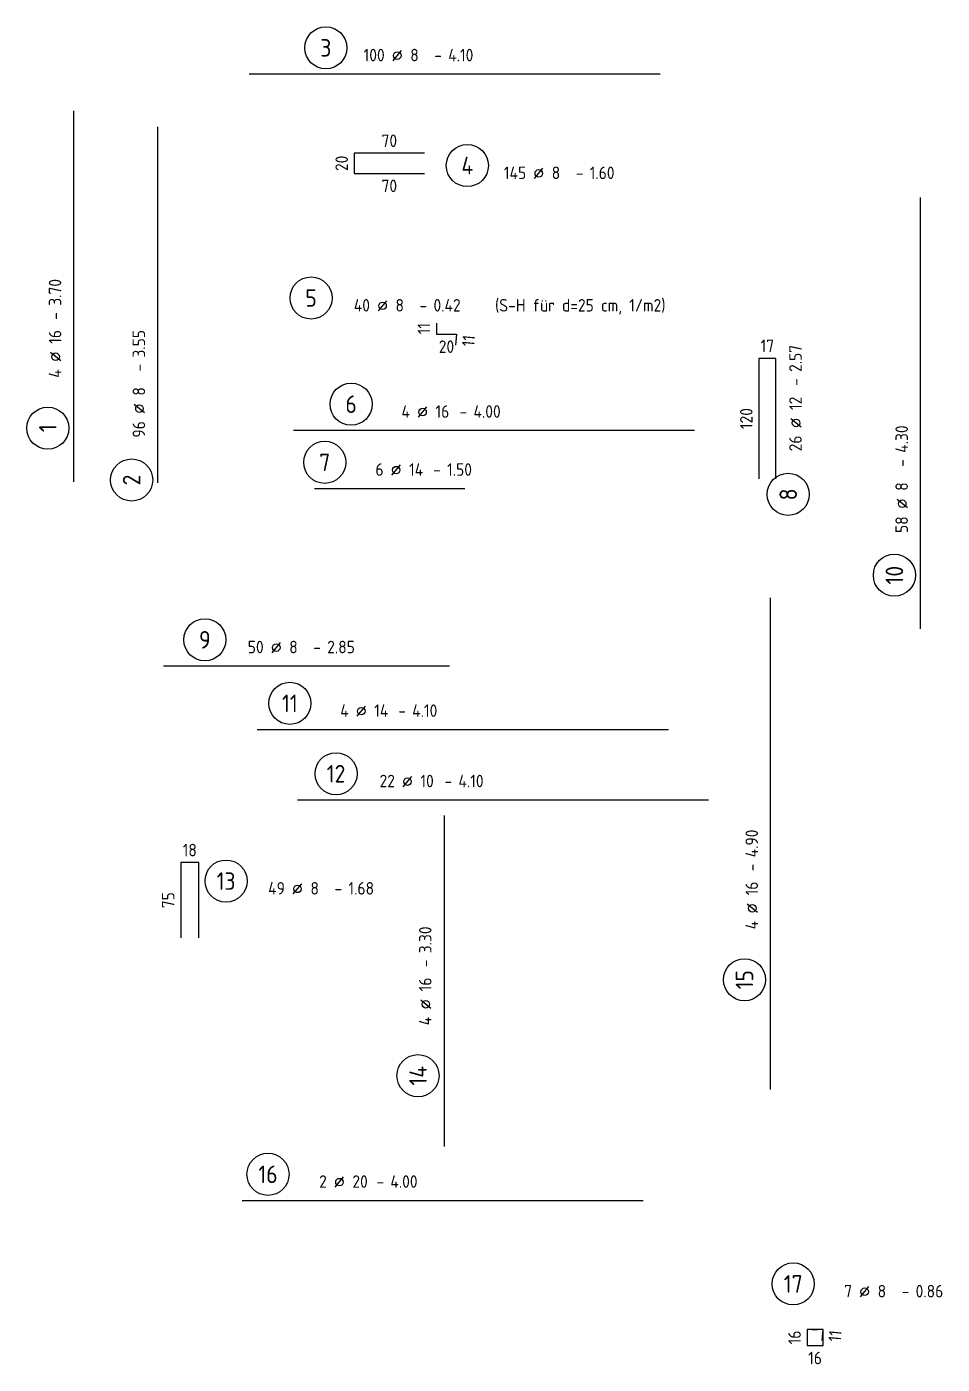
# Model space of a CAD drawing. Extents: x 0 to 63.3, y 0 to 33.4.
# Drawn here: x 54.18 to 63.31, y 15.22 to 28.55 of the extents above; entities that cross this region are included whole.
import ezdxf
from ezdxf.enums import TextEntityAlignment as Align

# ---------------------------------------------------------------- set-up
doc = ezdxf.new("R2010")
doc.units = 0
doc.header["$LTSCALE"] = 0.5
doc.linetypes.add('AUSGEZOGEN', pattern=[1000.01, 1000, 0.01])
doc.layers.add('RND', color=7, linetype='Continuous')
doc.styles.add('txt', font='isocp.shx')

# ---------------------------------------------------------------- blocks, each defined once
blk = doc.blocks.new('RND_AUSZ')
at = {"layer": 'RND', "color": 7, "linetype": 'Continuous'}
blk.add_line((1.341, 0.262), (1.509, 0.466), dxfattribs=at)
at = {"layer": 'RND', "color": 1, "linetype": 'Continuous'}
blk.add_circle((0, 0.52), 0.42, dxfattribs=at)
at = {"layer": 'RND', "color": 7, "linetype": 'Continuous'}
blk.add_circle((1.425, 0.364), 0.075, dxfattribs=at)
at = {"layer": 'RND', "color": 7, "linetype": 'Continuous', "style": 'txt'}
blk.add_text('-', height=0.25, dxfattribs=at).set_placement((2.163, 0.25))
at = {"layer": 'RND', "color": 1, "linetype": 'Continuous', "style": 'txt'}
blk.add_attdef('POS', text='', height=0.35, dxfattribs=at).set_placement((0, 0.52), align=Align.MIDDLE)
at = {"layer": 'RND', "color": 7, "linetype": 'Continuous', "style": 'txt'}
for tag, p in [('WIEOFT', (-0.536, 0.25)), ('STK', (1.174, 0.25))]:
    blk.add_attdef(tag, text='', height=0.25, dxfattribs=at).set_placement(p, align=Align.RIGHT)
for tag, p in [('DS', (1.683, 0.25)), ('LANG', (2.441, 0.25)), ('TEXT', (3.669, 0.25))]:
    blk.add_attdef(tag, p, '', height=0.25, dxfattribs=at)

msp = doc.modelspace()

# ---------------------------------------------------------------- linework, layer by layer
at = {"layer": 'RND', "color": 1, "linetype": 'AUSGEZOGEN'}
for points in [[(56.397, 28.085), (60.497, 28.085)], [(54.65, 24.016), (54.65, 27.716)], [(55.486, 24.007), (55.486, 27.557)], [(58.146, 27.293), (57.446, 27.293), (57.446, 27.093), (58.146, 27.093)], [(63.093, 22.551), (63.093, 26.851)], [(58.266, 25.6), (58.266, 25.49), (58.466, 25.49), (58.457, 25.38)], [(61.651, 24.048), (61.651, 25.248), (61.481, 25.248), (61.481, 24.048)], [(56.84, 24.531), (60.84, 24.531)], [(57.05, 23.952), (58.55, 23.952)], [(61.598, 17.959), (61.598, 22.859)], [(55.545, 22.182), (58.395, 22.182)], [(56.479, 21.548), (60.579, 21.548)], [(56.88, 20.846), (60.98, 20.846)], [(58.342, 20.69), (58.342, 17.39)], [(55.896, 19.47), (55.896, 20.22), (55.716, 20.22), (55.716, 19.47)], [(56.328, 16.852), (60.328, 16.852)], [(62.112, 15.456), (62.122, 15.565), (61.962, 15.565), (61.962, 15.405), (62.122, 15.405), (62.122, 15.565), (62.012, 15.556)]]:
    msp.add_lwpolyline(points, dxfattribs=at)

# ---------------------------------------------------------------- block references
at = {"layer": 'RND', "color": 7, "linetype": 'AUSGEZOGEN', "xscale": 0.5, "yscale": 0.5, "zscale": 0.5}
for p, values in [((57.163, 28.085), {'POS': '3', 'STK': '100', 'DS': '8', 'LANG': '4.10'}), ((58.574, 26.911), {'POS': '4', 'STK': '145', 'DS': '8', 'LANG': '1.60'}), ((57.016, 25.59), {'POS': '5', 'STK': '40', 'DS': '8', 'LANG': '0.42', 'TEXT': '(S-H für d=25 cm, 1/m2)'}), ((57.415, 24.531), {'POS': '6', 'STK': '4', 'DS': '16', 'LANG': '4.00'}), ((55.956, 22.182), {'POS': '9', 'STK': '50', 'DS': '8', 'LANG': '2.85'}), ((57.265, 20.846), {'POS': '12', 'STK': '22', 'DS': '10', 'LANG': '4.10'}), ((56.168, 19.776), {'POS': '13', 'STK': '49', 'DS': '8', 'LANG': '1.68'}), ((61.824, 15.759), {'POS': '17', 'STK': '7', 'DS': '8', 'LANG': '0.86'})]:
    msp.add_blockref('RND_AUSZ', p, dxfattribs=at).add_auto_attribs(values)
at = {"layer": 'RND', "color": 7, "linetype": 'AUSGEZOGEN', "xscale": 0.5, "yscale": 0.5, "zscale": 0.5, "rotation": 90}
for p, values in [((54.65, 24.552), {'POS': '1', 'STK': '4', 'DS': '16', 'LANG': '3.70'}), ((55.486, 24.035), {'POS': '2', 'STK': '96', 'DS': '8', 'LANG': '3.55'}), ((62.034, 23.892), {'POS': '8', 'STK': '26', 'DS': '12', 'LANG': '2.57'}), ((58.342, 18.095), {'POS': '14', 'STK': '4', 'DS': '16', 'LANG': '3.30'})]:
    msp.add_blockref('RND_AUSZ', p, dxfattribs=at).add_auto_attribs(values)
at = {"layer": 'RND', "color": 102, "linetype": 'AUSGEZOGEN', "xscale": 0.5, "yscale": 0.5, "zscale": 0.5, "rotation": 90}
msp.add_blockref('RND_AUSZ', (63.093, 23.086), dxfattribs=at).add_auto_attribs({'POS': '10', 'STK': '58', 'DS': '8', 'LANG': '4.30'})
at = {"layer": 'RND', "color": 1, "linetype": 'AUSGEZOGEN', "xscale": 0.5, "yscale": 0.5, "zscale": 0.5}
for p, values in [((57.152, 23.952), {'POS': '7', 'STK': '6', 'DS': '14', 'LANG': '1.50'}), ((56.804, 21.548), {'POS': '11', 'STK': '4', 'DS': '14', 'LANG': '4.10'})]:
    msp.add_blockref('RND_AUSZ', p, dxfattribs=at).add_auto_attribs(values)
at = {"layer": 'RND', "color": 1, "linetype": 'AUSGEZOGEN', "xscale": 0.5, "yscale": 0.5, "zscale": 0.5, "rotation": 90}
msp.add_blockref('RND_AUSZ', (61.598, 19.052), dxfattribs=at).add_auto_attribs({'POS': '15', 'STK': '4', 'DS': '16', 'LANG': '4.90'})
at = {"layer": 'RND', "color": 102, "linetype": 'AUSGEZOGEN', "xscale": 0.5, "yscale": 0.5, "zscale": 0.5}
msp.add_blockref('RND_AUSZ', (56.586, 16.852), dxfattribs=at).add_auto_attribs({'POS': '16', 'STK': '2', 'DS': '20', 'LANG': '4.00'})

# ---------------------------------------------------------------- texts
at = {"layer": 'RND', "color": 7, "linetype": 'AUSGEZOGEN', "style": 'txt'}
for s, p in [('70', (57.796, 27.418)), ('70', (57.796, 26.968)), ('20', (58.366, 25.365)), ('17', (61.566, 25.373)), ('18', (55.806, 20.345)), ('16', (62.042, 15.28))]:
    msp.add_text(s, height=0.125, dxfattribs=at).set_placement(p, align=Align.MIDDLE)
for s, rotation, p in [('20', 90, (57.321, 27.193)), ('11', 90, (58.141, 25.545)), ('11', 85, (58.586, 25.424)), ('120', 90, (61.356, 24.648)), ('75', 90, (55.591, 19.845)), ('16', 90, (61.837, 15.485)), ('11', 84.9999, (62.241, 15.5))]:
    msp.add_text(s, height=0.125, rotation=rotation, dxfattribs=at).set_placement(p, align=Align.MIDDLE)

doc.saveas('drawing.dxf')
